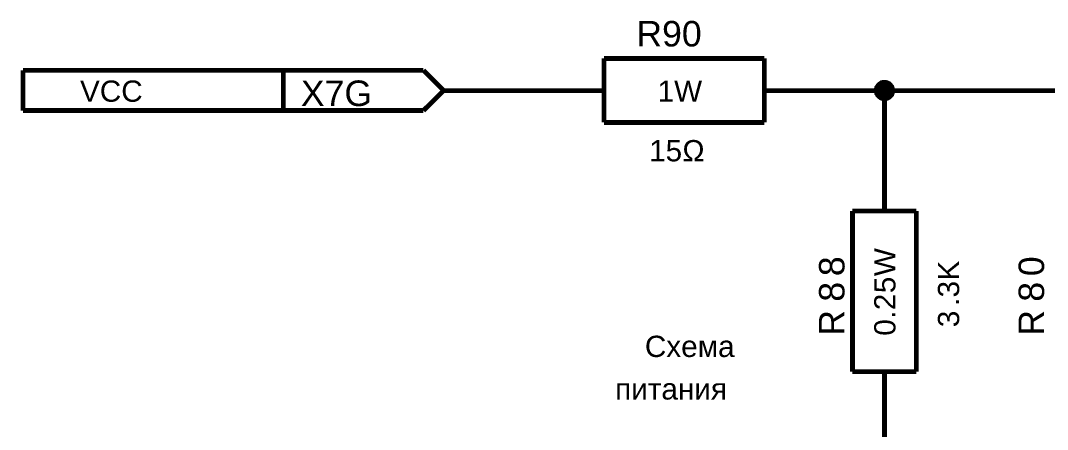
# Model space of a CAD drawing. Header units: millimetres. Extents: x -2024 to 917, y -725 to 13.
# Drawn here: x 268.3 to 332.3, y -262.4 to -236.9 of the extents above; entities that cross this region are included whole.
import ezdxf

# ---------------------------------------------------------------- set-up
doc = ezdxf.new("R2010")
doc.units = ezdxf.units.MM
doc.layers.add('Sheet', color=255, linetype='Continuous')
doc.styles.get("Standard").update_dxf_attribs({"font": 'arial.ttf'})

msp = doc.modelspace()

# ---------------------------------------------------------------- linework, layer by layer
at = {"layer": 'Sheet'}
for points, const_width in [([(304.663, -239.291), (304.663, -243.281)], 0.3), ([(304.663, -239.291), (314.66, -239.291)], 0.3), ([(314.66, -239.291), (314.66, -243.281)], 0.3), ([(293.408, -240.036), (268.432, -240.036)], 0.3), ([(268.432, -240.036), (268.432, -242.536)], 0.3), ([(284.669, -240.036), (284.669, -242.536)], 0.3), ([(294.666, -241.294), (293.408, -240.036)], 0.3), ([(321.644, -241.294), (321.644, -241.261), (321.644, -241.245), (321.644, -241.212), (321.661, -241.195), (321.661, -241.162), (321.661, -241.145), (321.677, -241.112), (321.677, -241.096), (321.694, -241.079), (321.71, -241.046), (321.727, -241.029), (321.727, -241.013), (321.743, -240.996), (321.76, -240.963), (321.777, -240.947), (321.793, -240.93), (321.81, -240.914), (321.826, -240.897), (321.859, -240.88), (321.876, -240.864), (321.892, -240.864), (321.909, -240.847), (321.942, -240.831), (321.959, -240.814), (321.975, -240.814), (322.008, -240.798), (322.025, -240.798), (322.058, -240.798), (322.075, -240.781), (322.108, -240.781), (322.124, -240.781), (322.157, -240.781)], 0.3), ([(321.644, -241.294), (321.644, -241.261), (321.644, -241.245), (321.644, -241.212), (321.661, -241.195), (321.661, -241.162), (321.661, -241.145), (321.677, -241.112), (321.677, -241.096), (321.694, -241.079), (321.71, -241.046), (321.727, -241.029), (321.727, -241.013), (321.743, -240.996), (321.76, -240.963), (321.777, -240.947), (321.793, -240.93), (321.81, -240.914), (321.826, -240.897), (321.859, -240.88), (321.876, -240.864), (321.892, -240.864), (321.909, -240.847), (321.942, -240.831), (321.959, -240.814), (321.975, -240.814), (322.008, -240.798), (322.025, -240.798), (322.058, -240.798), (322.075, -240.781), (322.108, -240.781), (322.124, -240.781), (322.157, -240.781)], 0.3), ([(321.644, -241.294), (321.644, -241.261), (321.644, -241.245), (321.644, -241.212), (321.661, -241.195), (321.661, -241.162), (321.661, -241.145), (321.677, -241.112), (321.677, -241.096), (321.694, -241.079), (321.71, -241.046), (321.727, -241.029), (321.727, -241.013), (321.743, -240.996), (321.76, -240.963), (321.777, -240.947), (321.793, -240.93), (321.81, -240.914), (321.826, -240.897), (321.859, -240.88), (321.876, -240.864), (321.892, -240.864), (321.909, -240.847), (321.942, -240.831), (321.959, -240.814), (321.975, -240.814), (322.008, -240.798), (322.025, -240.798), (322.058, -240.798), (322.075, -240.781), (322.108, -240.781), (322.124, -240.781), (322.157, -240.781)], 0.3), ([(321.644, -241.294), (321.644, -241.261), (321.644, -241.245), (321.644, -241.212), (321.661, -241.195), (321.661, -241.162), (321.661, -241.145), (321.677, -241.112), (321.677, -241.096), (321.694, -241.079), (321.71, -241.046), (321.727, -241.029), (321.727, -241.013), (321.743, -240.996), (321.76, -240.963), (321.777, -240.947), (321.793, -240.93), (321.81, -240.914), (321.826, -240.897), (321.859, -240.88), (321.876, -240.864), (321.892, -240.864), (321.909, -240.847), (321.942, -240.831), (321.959, -240.814), (321.975, -240.814), (322.008, -240.798), (322.025, -240.798), (322.058, -240.798), (322.075, -240.781), (322.108, -240.781), (322.124, -240.781), (322.157, -240.781)], 0.3), ([(321.644, -241.294), (321.644, -241.261), (321.644, -241.245), (321.644, -241.212), (321.661, -241.195), (321.661, -241.162), (321.661, -241.145), (321.677, -241.112), (321.677, -241.096), (321.694, -241.079), (321.71, -241.046), (321.727, -241.029), (321.727, -241.013), (321.743, -240.996), (321.76, -240.963), (321.777, -240.947), (321.793, -240.93), (321.81, -240.914), (321.826, -240.897), (321.859, -240.88), (321.876, -240.864), (321.892, -240.864), (321.909, -240.847), (321.942, -240.831), (321.959, -240.814), (321.975, -240.814), (322.008, -240.798), (322.025, -240.798), (322.058, -240.798), (322.075, -240.781), (322.108, -240.781), (322.124, -240.781), (322.157, -240.781)], 0.0991), ([(321.644, -241.294), (321.644, -241.261), (321.644, -241.245), (321.644, -241.212), (321.661, -241.195), (321.661, -241.162), (321.661, -241.145), (321.677, -241.112), (321.677, -241.096), (321.694, -241.079), (321.71, -241.046), (321.727, -241.029), (321.727, -241.013), (321.743, -240.996), (321.76, -240.963), (321.777, -240.947), (321.793, -240.93), (321.81, -240.914), (321.826, -240.897), (321.859, -240.88), (321.876, -240.864), (321.892, -240.864), (321.909, -240.847), (321.942, -240.831), (321.959, -240.814), (321.975, -240.814), (322.008, -240.798), (322.025, -240.798), (322.058, -240.798), (322.075, -240.781), (322.108, -240.781), (322.124, -240.781), (322.157, -240.781)], 0.0991), ([(321.644, -241.294), (321.644, -241.261), (321.644, -241.245), (321.644, -241.212), (321.661, -241.195), (321.661, -241.162), (321.661, -241.145), (321.677, -241.112), (321.677, -241.096), (321.694, -241.079), (321.71, -241.046), (321.727, -241.029), (321.727, -241.013), (321.743, -240.996), (321.76, -240.963), (321.777, -240.947), (321.793, -240.93), (321.81, -240.914), (321.826, -240.897), (321.859, -240.88), (321.876, -240.864), (321.892, -240.864), (321.909, -240.847), (321.942, -240.831), (321.959, -240.814), (321.975, -240.814), (322.008, -240.798), (322.025, -240.798), (322.058, -240.798), (322.075, -240.781), (322.108, -240.781), (322.124, -240.781), (322.157, -240.781)], 0.0991), ([(321.644, -241.294), (321.644, -241.261), (321.644, -241.245), (321.644, -241.212), (321.661, -241.195), (321.661, -241.162), (321.661, -241.145), (321.677, -241.112), (321.677, -241.096), (321.694, -241.079), (321.71, -241.046), (321.727, -241.029), (321.727, -241.013), (321.743, -240.996), (321.76, -240.963), (321.777, -240.947), (321.793, -240.93), (321.81, -240.914), (321.826, -240.897), (321.859, -240.88), (321.876, -240.864), (321.892, -240.864), (321.909, -240.847), (321.942, -240.831), (321.959, -240.814), (321.975, -240.814), (322.008, -240.798), (322.025, -240.798), (322.058, -240.798), (322.075, -240.781), (322.108, -240.781), (322.124, -240.781), (322.157, -240.781)], 0.0991), ([(322.157, -240.781), (322.157, -240.781)], 0.3), ([(322.157, -240.781), (322.174, -240.781), (322.207, -240.781), (322.223, -240.781), (322.257, -240.798), (322.273, -240.798), (322.306, -240.798), (322.323, -240.814), (322.339, -240.814), (322.372, -240.831), (322.389, -240.847), (322.406, -240.864), (322.439, -240.864), (322.455, -240.88), (322.472, -240.897), (322.488, -240.914), (322.505, -240.93), (322.521, -240.947), (322.538, -240.963), (322.554, -240.996), (322.571, -241.013), (322.588, -241.029), (322.588, -241.046), (322.604, -241.079), (322.621, -241.096), (322.621, -241.112), (322.637, -241.145), (322.637, -241.162), (322.637, -241.195), (322.654, -241.212), (322.654, -241.245), (322.654, -241.261), (322.654, -241.294)], 0.3), ([(322.157, -240.781), (322.157, -240.781)], 0.3), ([(322.157, -240.781), (322.174, -240.781), (322.207, -240.781), (322.223, -240.781), (322.257, -240.798), (322.273, -240.798), (322.306, -240.798), (322.323, -240.814), (322.339, -240.814), (322.372, -240.831), (322.389, -240.847), (322.406, -240.864), (322.439, -240.864), (322.455, -240.88), (322.472, -240.897), (322.488, -240.914), (322.505, -240.93), (322.521, -240.947), (322.538, -240.963), (322.554, -240.996), (322.571, -241.013), (322.588, -241.029), (322.588, -241.046), (322.604, -241.079), (322.621, -241.096), (322.621, -241.112), (322.637, -241.145), (322.637, -241.162), (322.637, -241.195), (322.654, -241.212), (322.654, -241.245), (322.654, -241.261), (322.654, -241.294)], 0.3), ([(322.157, -240.781), (322.157, -240.781)], 0.3), ([(322.157, -240.781), (322.174, -240.781), (322.207, -240.781), (322.223, -240.781), (322.257, -240.798), (322.273, -240.798), (322.306, -240.798), (322.323, -240.814), (322.339, -240.814), (322.372, -240.831), (322.389, -240.847), (322.406, -240.864), (322.439, -240.864), (322.455, -240.88), (322.472, -240.897), (322.488, -240.914), (322.505, -240.93), (322.521, -240.947), (322.538, -240.963), (322.554, -240.996), (322.571, -241.013), (322.588, -241.029), (322.588, -241.046), (322.604, -241.079), (322.621, -241.096), (322.621, -241.112), (322.637, -241.145), (322.637, -241.162), (322.637, -241.195), (322.654, -241.212), (322.654, -241.245), (322.654, -241.261), (322.654, -241.294)], 0.3), ([(322.157, -240.781), (322.157, -240.781)], 0.3), ([(322.157, -240.781), (322.174, -240.781), (322.207, -240.781), (322.223, -240.781), (322.257, -240.798), (322.273, -240.798), (322.306, -240.798), (322.323, -240.814), (322.339, -240.814), (322.372, -240.831), (322.389, -240.847), (322.406, -240.864), (322.439, -240.864), (322.455, -240.88), (322.472, -240.897), (322.488, -240.914), (322.505, -240.93), (322.521, -240.947), (322.538, -240.963), (322.554, -240.996), (322.571, -241.013), (322.588, -241.029), (322.588, -241.046), (322.604, -241.079), (322.621, -241.096), (322.621, -241.112), (322.637, -241.145), (322.637, -241.162), (322.637, -241.195), (322.654, -241.212), (322.654, -241.245), (322.654, -241.261), (322.654, -241.294)], 0.3), ([(322.157, -240.781), (322.157, -240.781)], 0.0991), ([(322.157, -240.781), (322.174, -240.781), (322.207, -240.781), (322.223, -240.781), (322.257, -240.798), (322.273, -240.798), (322.306, -240.798), (322.323, -240.814), (322.339, -240.814), (322.372, -240.831), (322.389, -240.847), (322.406, -240.864), (322.439, -240.864), (322.455, -240.88), (322.472, -240.897), (322.488, -240.914), (322.505, -240.93), (322.521, -240.947), (322.538, -240.963), (322.554, -240.996), (322.571, -241.013), (322.588, -241.029), (322.588, -241.046), (322.604, -241.079), (322.621, -241.096), (322.621, -241.112), (322.637, -241.145), (322.637, -241.162), (322.637, -241.195), (322.654, -241.212), (322.654, -241.245), (322.654, -241.261), (322.654, -241.294)], 0.0991), ([(322.157, -240.781), (322.157, -240.781)], 0.0991), ([(322.157, -240.781), (322.174, -240.781), (322.207, -240.781), (322.223, -240.781), (322.257, -240.798), (322.273, -240.798), (322.306, -240.798), (322.323, -240.814), (322.339, -240.814), (322.372, -240.831), (322.389, -240.847), (322.406, -240.864), (322.439, -240.864), (322.455, -240.88), (322.472, -240.897), (322.488, -240.914), (322.505, -240.93), (322.521, -240.947), (322.538, -240.963), (322.554, -240.996), (322.571, -241.013), (322.588, -241.029), (322.588, -241.046), (322.604, -241.079), (322.621, -241.096), (322.621, -241.112), (322.637, -241.145), (322.637, -241.162), (322.637, -241.195), (322.654, -241.212), (322.654, -241.245), (322.654, -241.261), (322.654, -241.294)], 0.0991), ([(322.157, -240.781), (322.157, -240.781)], 0.0991), ([(322.157, -240.781), (322.174, -240.781), (322.207, -240.781), (322.223, -240.781), (322.257, -240.798), (322.273, -240.798), (322.306, -240.798), (322.323, -240.814), (322.339, -240.814), (322.372, -240.831), (322.389, -240.847), (322.406, -240.864), (322.439, -240.864), (322.455, -240.88), (322.472, -240.897), (322.488, -240.914), (322.505, -240.93), (322.521, -240.947), (322.538, -240.963), (322.554, -240.996), (322.571, -241.013), (322.588, -241.029), (322.588, -241.046), (322.604, -241.079), (322.621, -241.096), (322.621, -241.112), (322.637, -241.145), (322.637, -241.162), (322.637, -241.195), (322.654, -241.212), (322.654, -241.245), (322.654, -241.261), (322.654, -241.294)], 0.0991), ([(322.157, -240.781), (322.157, -240.781)], 0.0991), ([(322.157, -240.781), (322.174, -240.781), (322.207, -240.781), (322.223, -240.781), (322.257, -240.798), (322.273, -240.798), (322.306, -240.798), (322.323, -240.814), (322.339, -240.814), (322.372, -240.831), (322.389, -240.847), (322.406, -240.864), (322.439, -240.864), (322.455, -240.88), (322.472, -240.897), (322.488, -240.914), (322.505, -240.93), (322.521, -240.947), (322.538, -240.963), (322.554, -240.996), (322.571, -241.013), (322.588, -241.029), (322.588, -241.046), (322.604, -241.079), (322.621, -241.096), (322.621, -241.112), (322.637, -241.145), (322.637, -241.162), (322.637, -241.195), (322.654, -241.212), (322.654, -241.245), (322.654, -241.261), (322.654, -241.294)], 0.0991), ([(293.408, -242.536), (294.666, -241.294)], 0.3), ([(294.666, -241.294), (297.165, -241.294)], 0.3), ([(297.165, -241.294), (302.164, -241.294)], 0.3), ([(304.663, -241.294), (302.164, -241.294)], 0.3), ([(314.66, -241.294), (317.159, -241.294)], 0.3), ([(317.159, -241.294), (322.157, -241.294)], 0.3), ([(322.157, -241.791), (322.124, -241.791), (322.108, -241.791), (322.075, -241.791), (322.058, -241.775), (322.025, -241.775), (322.008, -241.775), (321.975, -241.758), (321.959, -241.758), (321.942, -241.741), (321.909, -241.725), (321.892, -241.725), (321.876, -241.708), (321.859, -241.692), (321.826, -241.675), (321.81, -241.659), (321.793, -241.642), (321.777, -241.626), (321.76, -241.609), (321.743, -241.592), (321.727, -241.576), (321.727, -241.559), (321.71, -241.526), (321.694, -241.51), (321.677, -241.493), (321.677, -241.46), (321.661, -241.443), (321.661, -241.427), (321.661, -241.394), (321.644, -241.377), (321.644, -241.344), (321.644, -241.328), (321.644, -241.294)], 0.3), ([(321.644, -241.294), (321.644, -241.294)], 0.3), ([(322.157, -241.791), (322.124, -241.791), (322.108, -241.791), (322.075, -241.791), (322.058, -241.775), (322.025, -241.775), (322.008, -241.775), (321.975, -241.758), (321.959, -241.758), (321.942, -241.741), (321.909, -241.725), (321.892, -241.725), (321.876, -241.708), (321.859, -241.692), (321.826, -241.675), (321.81, -241.659), (321.793, -241.642), (321.777, -241.626), (321.76, -241.609), (321.743, -241.592), (321.727, -241.576), (321.727, -241.559), (321.71, -241.526), (321.694, -241.51), (321.677, -241.493), (321.677, -241.46), (321.661, -241.443), (321.661, -241.427), (321.661, -241.394), (321.644, -241.377), (321.644, -241.344), (321.644, -241.328), (321.644, -241.294)], 0.3), ([(321.644, -241.294), (321.644, -241.294)], 0.3), ([(322.157, -241.791), (322.124, -241.791), (322.108, -241.791), (322.075, -241.791), (322.058, -241.775), (322.025, -241.775), (322.008, -241.775), (321.975, -241.758), (321.959, -241.758), (321.942, -241.741), (321.909, -241.725), (321.892, -241.725), (321.876, -241.708), (321.859, -241.692), (321.826, -241.675), (321.81, -241.659), (321.793, -241.642), (321.777, -241.626), (321.76, -241.609), (321.743, -241.592), (321.727, -241.576), (321.727, -241.559), (321.71, -241.526), (321.694, -241.51), (321.677, -241.493), (321.677, -241.46), (321.661, -241.443), (321.661, -241.427), (321.661, -241.394), (321.644, -241.377), (321.644, -241.344), (321.644, -241.328), (321.644, -241.294)], 0.3), ([(321.644, -241.294), (321.644, -241.294)], 0.3), ([(322.157, -241.791), (322.124, -241.791), (322.108, -241.791), (322.075, -241.791), (322.058, -241.775), (322.025, -241.775), (322.008, -241.775), (321.975, -241.758), (321.959, -241.758), (321.942, -241.741), (321.909, -241.725), (321.892, -241.725), (321.876, -241.708), (321.859, -241.692), (321.826, -241.675), (321.81, -241.659), (321.793, -241.642), (321.777, -241.626), (321.76, -241.609), (321.743, -241.592), (321.727, -241.576), (321.727, -241.559), (321.71, -241.526), (321.694, -241.51), (321.677, -241.493), (321.677, -241.46), (321.661, -241.443), (321.661, -241.427), (321.661, -241.394), (321.644, -241.377), (321.644, -241.344), (321.644, -241.328), (321.644, -241.294)], 0.3), ([(321.644, -241.294), (321.644, -241.294)], 0.3), ([(322.157, -241.791), (322.124, -241.791), (322.108, -241.791), (322.075, -241.791), (322.058, -241.775), (322.025, -241.775), (322.008, -241.775), (321.975, -241.758), (321.959, -241.758), (321.942, -241.741), (321.909, -241.725), (321.892, -241.725), (321.876, -241.708), (321.859, -241.692), (321.826, -241.675), (321.81, -241.659), (321.793, -241.642), (321.777, -241.626), (321.76, -241.609), (321.743, -241.592), (321.727, -241.576), (321.727, -241.559), (321.71, -241.526), (321.694, -241.51), (321.677, -241.493), (321.677, -241.46), (321.661, -241.443), (321.661, -241.427), (321.661, -241.394), (321.644, -241.377), (321.644, -241.344), (321.644, -241.328), (321.644, -241.294)], 0.0991), ([(321.644, -241.294), (321.644, -241.294)], 0.0991), ([(322.157, -241.791), (322.124, -241.791), (322.108, -241.791), (322.075, -241.791), (322.058, -241.775), (322.025, -241.775), (322.008, -241.775), (321.975, -241.758), (321.959, -241.758), (321.942, -241.741), (321.909, -241.725), (321.892, -241.725), (321.876, -241.708), (321.859, -241.692), (321.826, -241.675), (321.81, -241.659), (321.793, -241.642), (321.777, -241.626), (321.76, -241.609), (321.743, -241.592), (321.727, -241.576), (321.727, -241.559), (321.71, -241.526), (321.694, -241.51), (321.677, -241.493), (321.677, -241.46), (321.661, -241.443), (321.661, -241.427), (321.661, -241.394), (321.644, -241.377), (321.644, -241.344), (321.644, -241.328), (321.644, -241.294)], 0.0991), ([(321.644, -241.294), (321.644, -241.294)], 0.0991), ([(322.157, -241.791), (322.124, -241.791), (322.108, -241.791), (322.075, -241.791), (322.058, -241.775), (322.025, -241.775), (322.008, -241.775), (321.975, -241.758), (321.959, -241.758), (321.942, -241.741), (321.909, -241.725), (321.892, -241.725), (321.876, -241.708), (321.859, -241.692), (321.826, -241.675), (321.81, -241.659), (321.793, -241.642), (321.777, -241.626), (321.76, -241.609), (321.743, -241.592), (321.727, -241.576), (321.727, -241.559), (321.71, -241.526), (321.694, -241.51), (321.677, -241.493), (321.677, -241.46), (321.661, -241.443), (321.661, -241.427), (321.661, -241.394), (321.644, -241.377), (321.644, -241.344), (321.644, -241.328), (321.644, -241.294)], 0.0991), ([(321.644, -241.294), (321.644, -241.294)], 0.0991), ([(322.157, -241.791), (322.124, -241.791), (322.108, -241.791), (322.075, -241.791), (322.058, -241.775), (322.025, -241.775), (322.008, -241.775), (321.975, -241.758), (321.959, -241.758), (321.942, -241.741), (321.909, -241.725), (321.892, -241.725), (321.876, -241.708), (321.859, -241.692), (321.826, -241.675), (321.81, -241.659), (321.793, -241.642), (321.777, -241.626), (321.76, -241.609), (321.743, -241.592), (321.727, -241.576), (321.727, -241.559), (321.71, -241.526), (321.694, -241.51), (321.677, -241.493), (321.677, -241.46), (321.661, -241.443), (321.661, -241.427), (321.661, -241.394), (321.644, -241.377), (321.644, -241.344), (321.644, -241.328), (321.644, -241.294)], 0.0991), ([(321.644, -241.294), (321.644, -241.294)], 0.0991), ([(322.157, -246.295), (322.157, -241.294), (334.637, -241.294), (429.607, -241.294), (434.589, -241.294)], 0.3), ([(322.654, -241.294), (322.654, -241.328), (322.654, -241.344), (322.654, -241.377), (322.637, -241.394), (322.637, -241.427), (322.637, -241.443), (322.621, -241.46), (322.621, -241.493), (322.604, -241.51), (322.588, -241.526), (322.588, -241.559), (322.571, -241.576), (322.554, -241.592), (322.538, -241.609), (322.521, -241.626), (322.505, -241.642), (322.488, -241.659), (322.472, -241.675), (322.455, -241.692), (322.439, -241.708), (322.406, -241.725), (322.389, -241.725), (322.372, -241.741), (322.339, -241.758), (322.323, -241.758), (322.306, -241.775), (322.273, -241.775), (322.257, -241.775), (322.223, -241.791), (322.207, -241.791), (322.174, -241.791), (322.157, -241.791)], 0.3), ([(322.654, -241.294), (322.654, -241.328), (322.654, -241.344), (322.654, -241.377), (322.637, -241.394), (322.637, -241.427), (322.637, -241.443), (322.621, -241.46), (322.621, -241.493), (322.604, -241.51), (322.588, -241.526), (322.588, -241.559), (322.571, -241.576), (322.554, -241.592), (322.538, -241.609), (322.521, -241.626), (322.505, -241.642), (322.488, -241.659), (322.472, -241.675), (322.455, -241.692), (322.439, -241.708), (322.406, -241.725), (322.389, -241.725), (322.372, -241.741), (322.339, -241.758), (322.323, -241.758), (322.306, -241.775), (322.273, -241.775), (322.257, -241.775), (322.223, -241.791), (322.207, -241.791), (322.174, -241.791), (322.157, -241.791)], 0.3), ([(322.654, -241.294), (322.654, -241.328), (322.654, -241.344), (322.654, -241.377), (322.637, -241.394), (322.637, -241.427), (322.637, -241.443), (322.621, -241.46), (322.621, -241.493), (322.604, -241.51), (322.588, -241.526), (322.588, -241.559), (322.571, -241.576), (322.554, -241.592), (322.538, -241.609), (322.521, -241.626), (322.505, -241.642), (322.488, -241.659), (322.472, -241.675), (322.455, -241.692), (322.439, -241.708), (322.406, -241.725), (322.389, -241.725), (322.372, -241.741), (322.339, -241.758), (322.323, -241.758), (322.306, -241.775), (322.273, -241.775), (322.257, -241.775), (322.223, -241.791), (322.207, -241.791), (322.174, -241.791), (322.157, -241.791)], 0.3), ([(322.654, -241.294), (322.654, -241.328), (322.654, -241.344), (322.654, -241.377), (322.637, -241.394), (322.637, -241.427), (322.637, -241.443), (322.621, -241.46), (322.621, -241.493), (322.604, -241.51), (322.588, -241.526), (322.588, -241.559), (322.571, -241.576), (322.554, -241.592), (322.538, -241.609), (322.521, -241.626), (322.505, -241.642), (322.488, -241.659), (322.472, -241.675), (322.455, -241.692), (322.439, -241.708), (322.406, -241.725), (322.389, -241.725), (322.372, -241.741), (322.339, -241.758), (322.323, -241.758), (322.306, -241.775), (322.273, -241.775), (322.257, -241.775), (322.223, -241.791), (322.207, -241.791), (322.174, -241.791), (322.157, -241.791)], 0.3), ([(322.654, -241.294), (322.654, -241.328), (322.654, -241.344), (322.654, -241.377), (322.637, -241.394), (322.637, -241.427), (322.637, -241.443), (322.621, -241.46), (322.621, -241.493), (322.604, -241.51), (322.588, -241.526), (322.588, -241.559), (322.571, -241.576), (322.554, -241.592), (322.538, -241.609), (322.521, -241.626), (322.505, -241.642), (322.488, -241.659), (322.472, -241.675), (322.455, -241.692), (322.439, -241.708), (322.406, -241.725), (322.389, -241.725), (322.372, -241.741), (322.339, -241.758), (322.323, -241.758), (322.306, -241.775), (322.273, -241.775), (322.257, -241.775), (322.223, -241.791), (322.207, -241.791), (322.174, -241.791), (322.157, -241.791)], 0.0991), ([(322.654, -241.294), (322.654, -241.328), (322.654, -241.344), (322.654, -241.377), (322.637, -241.394), (322.637, -241.427), (322.637, -241.443), (322.621, -241.46), (322.621, -241.493), (322.604, -241.51), (322.588, -241.526), (322.588, -241.559), (322.571, -241.576), (322.554, -241.592), (322.538, -241.609), (322.521, -241.626), (322.505, -241.642), (322.488, -241.659), (322.472, -241.675), (322.455, -241.692), (322.439, -241.708), (322.406, -241.725), (322.389, -241.725), (322.372, -241.741), (322.339, -241.758), (322.323, -241.758), (322.306, -241.775), (322.273, -241.775), (322.257, -241.775), (322.223, -241.791), (322.207, -241.791), (322.174, -241.791), (322.157, -241.791)], 0.0991), ([(322.654, -241.294), (322.654, -241.328), (322.654, -241.344), (322.654, -241.377), (322.637, -241.394), (322.637, -241.427), (322.637, -241.443), (322.621, -241.46), (322.621, -241.493), (322.604, -241.51), (322.588, -241.526), (322.588, -241.559), (322.571, -241.576), (322.554, -241.592), (322.538, -241.609), (322.521, -241.626), (322.505, -241.642), (322.488, -241.659), (322.472, -241.675), (322.455, -241.692), (322.439, -241.708), (322.406, -241.725), (322.389, -241.725), (322.372, -241.741), (322.339, -241.758), (322.323, -241.758), (322.306, -241.775), (322.273, -241.775), (322.257, -241.775), (322.223, -241.791), (322.207, -241.791), (322.174, -241.791), (322.157, -241.791)], 0.0991), ([(322.654, -241.294), (322.654, -241.328), (322.654, -241.344), (322.654, -241.377), (322.637, -241.394), (322.637, -241.427), (322.637, -241.443), (322.621, -241.46), (322.621, -241.493), (322.604, -241.51), (322.588, -241.526), (322.588, -241.559), (322.571, -241.576), (322.554, -241.592), (322.538, -241.609), (322.521, -241.626), (322.505, -241.642), (322.488, -241.659), (322.472, -241.675), (322.455, -241.692), (322.439, -241.708), (322.406, -241.725), (322.389, -241.725), (322.372, -241.741), (322.339, -241.758), (322.323, -241.758), (322.306, -241.775), (322.273, -241.775), (322.257, -241.775), (322.223, -241.791), (322.207, -241.791), (322.174, -241.791), (322.157, -241.791)], 0.0991), ([(322.654, -241.294), (322.654, -241.294), (322.654, -241.294), (322.654, -241.294), (322.654, -241.294), (322.654, -241.294), (322.654, -241.294), (322.654, -241.294), (322.654, -241.294), (322.654, -241.294), (322.654, -241.294), (322.654, -241.294), (322.654, -241.294), (322.654, -241.294), (322.654, -241.294), (322.654, -241.294), (322.654, -241.294), (322.654, -241.294), (322.654, -241.294), (322.654, -241.294), (322.654, -241.294), (322.654, -241.294), (322.654, -241.294), (322.654, -241.294), (322.654, -241.294), (322.654, -241.294), (322.654, -241.294), (322.654, -241.294), (322.654, -241.294), (322.654, -241.294), (322.654, -241.294), (322.654, -241.294), (322.654, -241.294)], 0.3), ([(322.654, -241.294), (322.654, -241.294)], 0.3), ([(322.654, -241.294), (322.654, -241.294), (322.654, -241.294), (322.654, -241.294), (322.654, -241.294), (322.654, -241.294), (322.654, -241.294), (322.654, -241.294), (322.654, -241.294), (322.654, -241.294), (322.654, -241.294), (322.654, -241.294), (322.654, -241.294), (322.654, -241.294), (322.654, -241.294), (322.654, -241.294), (322.654, -241.294), (322.654, -241.294), (322.654, -241.294), (322.654, -241.294), (322.654, -241.294), (322.654, -241.294), (322.654, -241.294), (322.654, -241.294), (322.654, -241.294), (322.654, -241.294), (322.654, -241.294), (322.654, -241.294), (322.654, -241.294), (322.654, -241.294), (322.654, -241.294), (322.654, -241.294), (322.654, -241.294)], 0.3), ([(322.654, -241.294), (322.654, -241.294)], 0.3), ([(322.654, -241.294), (322.654, -241.294), (322.654, -241.294), (322.654, -241.294), (322.654, -241.294), (322.654, -241.294), (322.654, -241.294), (322.654, -241.294), (322.654, -241.294), (322.654, -241.294), (322.654, -241.294), (322.654, -241.294), (322.654, -241.294), (322.654, -241.294), (322.654, -241.294), (322.654, -241.294), (322.654, -241.294), (322.654, -241.294), (322.654, -241.294), (322.654, -241.294), (322.654, -241.294), (322.654, -241.294), (322.654, -241.294), (322.654, -241.294), (322.654, -241.294), (322.654, -241.294), (322.654, -241.294), (322.654, -241.294), (322.654, -241.294), (322.654, -241.294), (322.654, -241.294), (322.654, -241.294), (322.654, -241.294)], 0.3), ([(322.654, -241.294), (322.654, -241.294)], 0.3), ([(322.654, -241.294), (322.654, -241.294), (322.654, -241.294), (322.654, -241.294), (322.654, -241.294), (322.654, -241.294), (322.654, -241.294), (322.654, -241.294), (322.654, -241.294), (322.654, -241.294), (322.654, -241.294), (322.654, -241.294), (322.654, -241.294), (322.654, -241.294), (322.654, -241.294), (322.654, -241.294), (322.654, -241.294), (322.654, -241.294), (322.654, -241.294), (322.654, -241.294), (322.654, -241.294), (322.654, -241.294), (322.654, -241.294), (322.654, -241.294), (322.654, -241.294), (322.654, -241.294), (322.654, -241.294), (322.654, -241.294), (322.654, -241.294), (322.654, -241.294), (322.654, -241.294), (322.654, -241.294), (322.654, -241.294)], 0.3), ([(322.654, -241.294), (322.654, -241.294)], 0.3), ([(322.654, -241.294), (322.654, -241.294), (322.654, -241.294), (322.654, -241.294), (322.654, -241.294), (322.654, -241.294), (322.654, -241.294), (322.654, -241.294), (322.654, -241.294), (322.654, -241.294), (322.654, -241.294), (322.654, -241.294), (322.654, -241.294), (322.654, -241.294), (322.654, -241.294), (322.654, -241.294), (322.654, -241.294), (322.654, -241.294), (322.654, -241.294), (322.654, -241.294), (322.654, -241.294), (322.654, -241.294), (322.654, -241.294), (322.654, -241.294), (322.654, -241.294), (322.654, -241.294), (322.654, -241.294), (322.654, -241.294), (322.654, -241.294), (322.654, -241.294), (322.654, -241.294), (322.654, -241.294), (322.654, -241.294)], 0.0991), ([(322.654, -241.294), (322.654, -241.294)], 0.0991), ([(322.654, -241.294), (322.654, -241.294), (322.654, -241.294), (322.654, -241.294), (322.654, -241.294), (322.654, -241.294), (322.654, -241.294), (322.654, -241.294), (322.654, -241.294), (322.654, -241.294), (322.654, -241.294), (322.654, -241.294), (322.654, -241.294), (322.654, -241.294), (322.654, -241.294), (322.654, -241.294), (322.654, -241.294), (322.654, -241.294), (322.654, -241.294), (322.654, -241.294), (322.654, -241.294), (322.654, -241.294), (322.654, -241.294), (322.654, -241.294), (322.654, -241.294), (322.654, -241.294), (322.654, -241.294), (322.654, -241.294), (322.654, -241.294), (322.654, -241.294), (322.654, -241.294), (322.654, -241.294), (322.654, -241.294)], 0.0991), ([(322.654, -241.294), (322.654, -241.294)], 0.0991), ([(322.654, -241.294), (322.654, -241.294), (322.654, -241.294), (322.654, -241.294), (322.654, -241.294), (322.654, -241.294), (322.654, -241.294), (322.654, -241.294), (322.654, -241.294), (322.654, -241.294), (322.654, -241.294), (322.654, -241.294), (322.654, -241.294), (322.654, -241.294), (322.654, -241.294), (322.654, -241.294), (322.654, -241.294), (322.654, -241.294), (322.654, -241.294), (322.654, -241.294), (322.654, -241.294), (322.654, -241.294), (322.654, -241.294), (322.654, -241.294), (322.654, -241.294), (322.654, -241.294), (322.654, -241.294), (322.654, -241.294), (322.654, -241.294), (322.654, -241.294), (322.654, -241.294), (322.654, -241.294), (322.654, -241.294)], 0.0991), ([(322.654, -241.294), (322.654, -241.294)], 0.0991), ([(322.654, -241.294), (322.654, -241.294), (322.654, -241.294), (322.654, -241.294), (322.654, -241.294), (322.654, -241.294), (322.654, -241.294), (322.654, -241.294), (322.654, -241.294), (322.654, -241.294), (322.654, -241.294), (322.654, -241.294), (322.654, -241.294), (322.654, -241.294), (322.654, -241.294), (322.654, -241.294), (322.654, -241.294), (322.654, -241.294), (322.654, -241.294), (322.654, -241.294), (322.654, -241.294), (322.654, -241.294), (322.654, -241.294), (322.654, -241.294), (322.654, -241.294), (322.654, -241.294), (322.654, -241.294), (322.654, -241.294), (322.654, -241.294), (322.654, -241.294), (322.654, -241.294), (322.654, -241.294), (322.654, -241.294)], 0.0991), ([(322.654, -241.294), (322.654, -241.294)], 0.0991), ([(268.432, -242.536), (293.408, -242.536)], 0.3), ([(304.663, -243.281), (314.66, -243.281)], 0.3), ([(322.157, -248.796), (322.157, -246.295)], 0.3), ([(320.155, -248.796), (324.143, -248.796)], 0.3), ([(320.155, -258.797), (320.155, -248.796)], 0.3), ([(324.143, -258.797), (324.143, -248.796)], 0.3), ([(320.155, -258.797), (324.143, -258.797)], 0.3), ([(322.157, -258.797), (322.157, -261.298)], 0.3), ([(322.157, -261.298), (322.157, -266.282), (322.157, -271.283)], 0.3)]:
    msp.add_lwpolyline(points, dxfattribs=dict(at, const_width=const_width))
at = {"layer": 'Sheet', "const_width": 0.508}
msp.add_lwpolyline([(321.835, -241.282, 1), (322.343, -241.282, 1)], format="xyb", close=True, dxfattribs=at)

# ---------------------------------------------------------------- texts
at = {"layer": 'Sheet'}
for s, height, p in [('R90', 1.5897, (306.682, -238.546)), ('VCC', 1.3247, (271.991, -241.99)), ('X7G', 1.5897, (285.761, -242.255)), ('1W', 1.3247, (308.006, -241.99)), ('15Ω', 1.3247, (307.476, -245.699)), ('Схема ', 1.3247, (307.212, -257.886)), ('питания ', 1.3247, (305.358, -260.536))]:
    msp.add_text(s, height=height, dxfattribs=at).set_placement(p)
for s, height, p in [('W', 1.325, (322.836, -252.852)), ('8', 1.59, (319.658, -252.852)), ('K', 1.325, (326.808, -253.117)), ('0', 1.59, (332.104, -252.852)), ('8', 1.59, (319.658, -254.442)), ('5', 1.325, (322.836, -253.912)), ('3', 1.325, (326.808, -254.177)), ('8', 1.59, (332.104, -254.442)), ('2', 1.325, (322.836, -254.972)), ('.', 1.325, (326.808, -254.707)), ('R', 1.59, (319.658, -256.562)), ('.', 1.325, (322.836, -255.502)), ('3', 1.325, (326.808, -256.032)), ('R', 1.59, (332.104, -256.562)), ('0', 1.325, (322.836, -256.562))]:
    msp.add_text(s, height=height, rotation=90, dxfattribs=at).set_placement(p)

doc.saveas('drawing.dxf')
